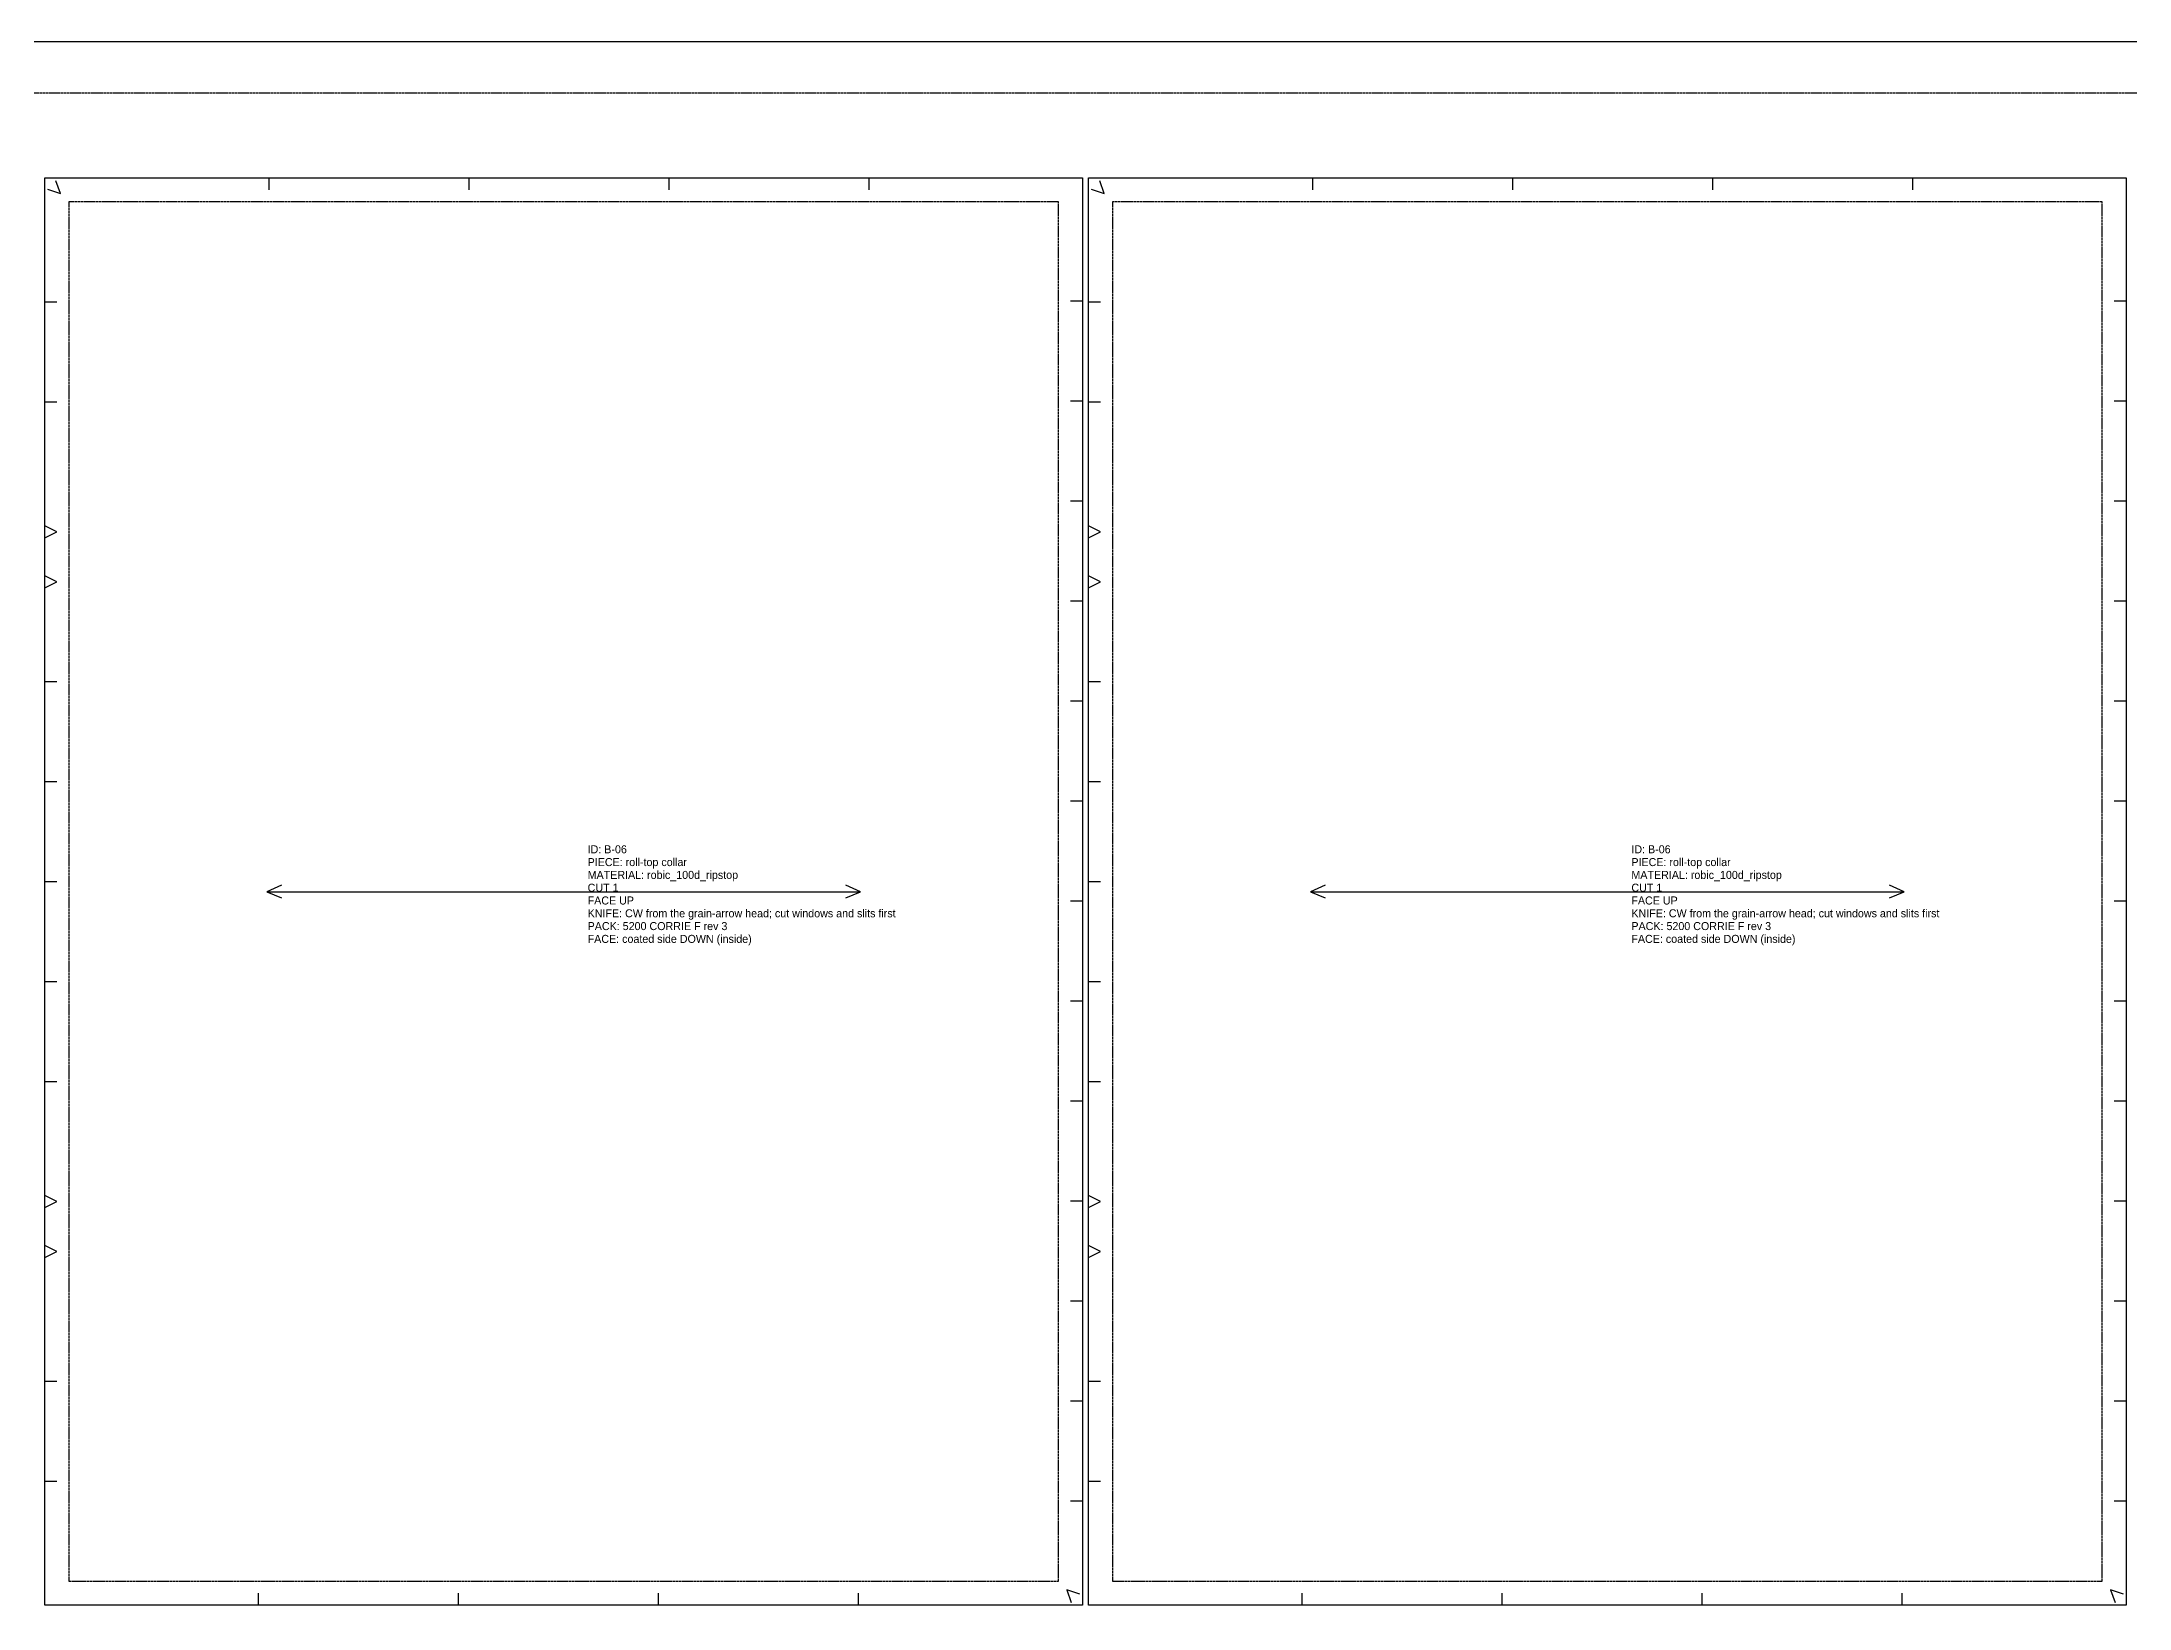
# Model space of a CAD drawing. Header units: millimetres. Extents: x 0 to 9408, y -22 to 1524.
# Drawn here: x 1042 to 2086, y 741 to 1524 of the extents above; entities that cross this region are included whole.
import ezdxf

# ---------------------------------------------------------------- set-up
doc = ezdxf.new("R2010")
doc.units = ezdxf.units.MM
doc.linetypes.add('DASHED', pattern=[1.524, 1.27, -0.254])
for name, color, linetype in [('CUT', 7, 'Continuous'), ('GRAIN', 5, 'Continuous'), ('NOTCH', 1, 'Continuous'), ('SEW', 3, 'Continuous'), ('TEXT', 2, 'Continuous')]:
    doc.layers.add(name, color=color, linetype=linetype)

msp = doc.modelspace()

# ---------------------------------------------------------------- linework, layer by layer
at = {"layer": 'CUT'}
for points in [[(1043.6, 1455.9), (1562.4, 1455.9), (1562.4, 742.2), (1043.6, 742.2)], [(1565.4, 1455.9), (2084.2, 1455.9), (2084.2, 742.2), (1565.4, 742.2)]]:
    msp.add_lwpolyline(points, close=True, dxfattribs=at)
at = {"layer": 'GRAIN'}
for points in [[(1161.9, 1102.2), (1154.6, 1099), (1161.9, 1095.9)], [(1154.6, 1099), (1451.4, 1099)], [(1444.1, 1095.9), (1451.4, 1099), (1444.1, 1102.2)], [(1683.7, 1102.2), (1676.4, 1099), (1683.7, 1095.9)], [(1676.4, 1099), (1973.2, 1099)], [(1965.9, 1095.9), (1973.2, 1099), (1965.9, 1102.2)]]:
    msp.add_lwpolyline(points, dxfattribs=at)
at = {"layer": 'NOTCH'}
for points in [[(1045, 1450.2), (1051.4, 1448.1), (1049.2, 1454.5)], [(1155.6, 1455.9), (1155.6, 1449.9)], [(1255.6, 1455.9), (1255.6, 1449.9)], [(1355.6, 1455.9), (1355.6, 1449.9)], [(1455.6, 1455.9), (1455.6, 1449.9)], [(1566.8, 1450.2), (1573.2, 1448.1), (1571, 1454.5)], [(1677.4, 1455.9), (1677.4, 1449.9)], [(1777.4, 1455.9), (1777.4, 1449.9)], [(1877.4, 1455.9), (1877.4, 1449.9)], [(1977.4, 1455.9), (1977.4, 1449.9)], [(1043.6, 1394), (1049.6, 1394)], [(1562.4, 1394.2), (1556.4, 1394.2)], [(1565.4, 1394), (1571.4, 1394)], [(2084.2, 1394.2), (2078.2, 1394.2)], [(1043.6, 1344), (1049.6, 1344)], [(1562.4, 1344.2), (1556.4, 1344.2)], [(1565.4, 1344), (1571.4, 1344)], [(2084.2, 1344.2), (2078.2, 1344.2)], [(1562.4, 1294.2), (1556.4, 1294.2)], [(2084.2, 1294.2), (2078.2, 1294.2)], [(1043.6, 1276), (1049.6, 1279), (1043.6, 1282)], [(1565.4, 1276), (1571.4, 1279), (1565.4, 1282)], [(1043.6, 1251), (1049.6, 1254), (1043.6, 1257)], [(1565.4, 1251), (1571.4, 1254), (1565.4, 1257)], [(1562.4, 1244.2), (1556.4, 1244.2)], [(2084.2, 1244.2), (2078.2, 1244.2)], [(1043.6, 1204.1), (1049.6, 1204.1)], [(1565.4, 1204.1), (1571.4, 1204.1)], [(1562.4, 1194.2), (1556.4, 1194.2)], [(2084.2, 1194.2), (2078.2, 1194.2)], [(1043.6, 1154.1), (1049.6, 1154.1)], [(1565.4, 1154.1), (1571.4, 1154.1)], [(1562.4, 1144.2), (1556.4, 1144.2)], [(2084.2, 1144.2), (2078.2, 1144.2)], [(1043.6, 1104.1), (1049.6, 1104.1)], [(1565.4, 1104.1), (1571.4, 1104.1)], [(1562.4, 1094.2), (1556.4, 1094.2)], [(2084.2, 1094.2), (2078.2, 1094.2)], [(1043.6, 1054.1), (1049.6, 1054.1)], [(1565.4, 1054.1), (1571.4, 1054.1)], [(1562.4, 1044.2), (1556.4, 1044.2)], [(2084.2, 1044.2), (2078.2, 1044.2)], [(1043.6, 1004.1), (1049.6, 1004.1)], [(1565.4, 1004.1), (1571.4, 1004.1)], [(1562.4, 994.2), (1556.4, 994.2)], [(2084.2, 994.2), (2078.2, 994.2)], [(1043.6, 941.1), (1049.6, 944.1), (1043.6, 947.1)], [(1562.4, 944.2), (1556.4, 944.2)], [(1565.4, 941.1), (1571.4, 944.1), (1565.4, 947.1)], [(2084.2, 944.2), (2078.2, 944.2)], [(1043.6, 916.1), (1049.6, 919.1), (1043.6, 922.1)], [(1565.4, 916.1), (1571.4, 919.1), (1565.4, 922.1)], [(1562.4, 894.2), (1556.4, 894.2)], [(2084.2, 894.2), (2078.2, 894.2)], [(1043.6, 854.2), (1049.6, 854.2)], [(1565.4, 854.2), (1571.4, 854.2)], [(1562.4, 844.2), (1556.4, 844.2)], [(2084.2, 844.2), (2078.2, 844.2)], [(1043.6, 804.2), (1049.6, 804.2)], [(1565.4, 804.2), (1571.4, 804.2)], [(1562.4, 794.2), (1556.4, 794.2)], [(2084.2, 794.2), (2078.2, 794.2)], [(1150.4, 742.2), (1150.4, 748.2)], [(1250.4, 742.2), (1250.4, 748.2)], [(1350.4, 742.2), (1350.4, 748.2)], [(1450.4, 742.2), (1450.4, 748.2)], [(1561, 747.8), (1554.6, 749.9), (1556.8, 743.6)], [(1672.2, 742.2), (1672.2, 748.2)], [(1772.2, 742.2), (1772.2, 748.2)], [(1872.2, 742.2), (1872.2, 748.2)], [(1972.2, 742.2), (1972.2, 748.2)], [(2082.8, 747.8), (2076.4, 749.9), (2078.6, 743.6)]]:
    msp.add_lwpolyline(points, dxfattribs=at)
at = {"layer": 'SEW', "linetype": 'DASHED'}
for points in [[(1055.6, 1443.9), (1055.6, 754.2), (1550.4, 754.2), (1550.4, 1443.9)], [(1577.4, 1443.9), (1577.4, 754.2), (2072.2, 754.2), (2072.2, 1443.9)]]:
    msp.add_lwpolyline(points, close=True, dxfattribs=at)
at = {"layer": 'TEXT', "linetype": 'DASHED'}
msp.add_line((0, 1498.5), (9305, 1498.5), dxfattribs=at)
at = {"layer": 'TEXT'}
msp.add_lwpolyline([(0, 0), (9305, 0), (9305, 1524), (0, 1524)], close=True, dxfattribs=at)

# ---------------------------------------------------------------- texts
for s, p in [('ID: B-06', (1315, 1118.2)), ('ID: B-06', (1836.8, 1118.2)), ('PIECE: roll-top collar', (1315, 1111.8)), ('MATERIAL: robic_100d_ripstop', (1315, 1105.4)), ('PIECE: roll-top collar', (1836.8, 1111.8)), ('MATERIAL: robic_100d_ripstop', (1836.8, 1105.4)), ('CUT 1', (1315, 1099)), ('FACE UP', (1315, 1092.6)), ('CUT 1', (1836.8, 1099)), ('FACE UP', (1836.8, 1092.6)), ('KNIFE: CW from the grain-arrow head; cut windows and slits first', (1315, 1086.2)), ('KNIFE: CW from the grain-arrow head; cut windows and slits first', (1836.8, 1086.2)), ('PACK: 5200 CORRIE F rev 3', (1315, 1079.8)), ('FACE: coated side DOWN (inside)', (1315, 1073.4)), ('PACK: 5200 CORRIE F rev 3', (1836.8, 1079.8)), ('FACE: coated side DOWN (inside)', (1836.8, 1073.4))]:
    msp.add_text(s, height=4, dxfattribs=at).set_placement(p)

doc.saveas('drawing.dxf')
